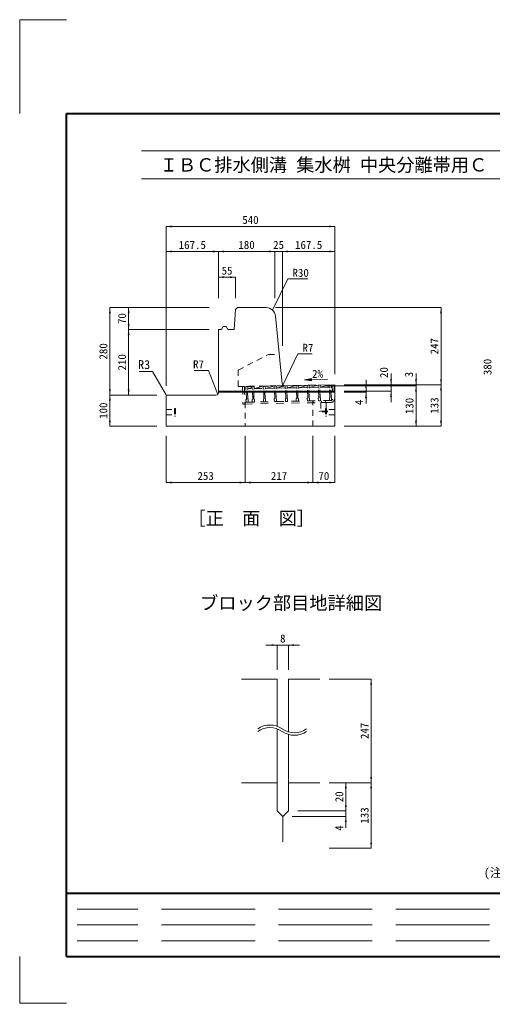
# Model space of a CAD drawing. Units: millimetres at full size; some dimension numbers follow another scale. Extents: x 50430 to 101606, y 69050 to 91573.
# Drawn here: x 93305 to 94818, y 71440 to 74590 of the extents above; entities that cross this region are included whole.
import ezdxf
from ezdxf.enums import TextEntityAlignment as Align

# ---------------------------------------------------------------- set-up
doc = ezdxf.new("R2010")
doc.units = ezdxf.units.MM
doc.header["$LTSCALE"] = 50
for name, pattern in [('DASHED', [7.5, 6, -1.5]), ('USER1', [0.675, 0.375, -0.3]), ('USER3', [1, 0.5, -0.5]), ('USER4', [0.675, 0.375, -0.3])]:
    doc.linetypes.add(name, pattern=pattern)
for name, color, linetype, lineweight in [('DEFPOINTS_2', 8, 'Continuous', 13), ('インサート', 3, 'USER1', 9), ('グレーチング', 7, 'USER1', 5), ('図枠', 7, 'Continuous', 5), ('寸法線', 7, 'Continuous', 13), ('本体', 2, 'Continuous', 9), ('枠', 7, 'Continuous', 5), ('ｲﾝｻｰﾄ', 3, 'Continuous', 9)]:
    doc.layers.add(name, color=color, linetype=linetype, lineweight=lineweight)
doc.layers.add('文字', color=7, linetype='Continuous')
doc.styles.add('ＭＳ ゴシック', font='')
doc.styles.get('ＭＳ ゴシック').set_extended_font_data('MS Gothic')

# ---------------------------------------------------------------- blocks, each defined once
blk = doc.blocks.new('filled_arrow')
at = {"color": 0, "linetype": 'Continuous', "lineweight": -2}
blk.add_solid([(7.5, 1.25), (0, 0), (7.5, -1.25)], dxfattribs=at)

msp = doc.modelspace()

# ---------------------------------------------------------------- hatches: boundary and pattern name
at = {"layer": '寸法線'}
msp.add_hatch(color=256, dxfattribs=at).paths.add_polyline_path([(94239.03, 73441.02), (94239.16, 73433.52), (94216.6, 73436.88)])

# ---------------------------------------------------------------- linework, layer by layer
at = {"layer": 'DEFPOINTS_2', "color": 1}
for p, q in [((93304.99, 74590.14), (93454.99, 74590.14)), ((93304.99, 74290.14), (93304.99, 74590.14)), ((93304.99, 71590.14), (93304.99, 71440.14)), ((93304.99, 71440.14), (93454.99, 71440.14))]:
    msp.add_line(p, q, dxfattribs=at)
at = {"layer": 'インサート', "linetype": 'USER4'}
for p, q in [((94269.17, 73363.99), (94286.17, 73364.33)), ((94269.17, 73363.99), (94269.71, 73337)), ((94286.17, 73364.33), (94286.71, 73337.34)), ((94265.71, 73336.92), (94290.71, 73337.42)), ((94265.77, 73333.92), (94265.71, 73336.92)), ((94290.77, 73334.42), (94265.77, 73333.92)), ((94290.71, 73337.42), (94290.77, 73334.42))]:
    msp.add_line(p, q, dxfattribs=at)
at = {"layer": 'インサート'}
for p, q in [((93773.81, 73341.39), (93773.81, 73324.39)), ((93773.81, 73341.39), (93800.81, 73341.39)), ((93800.81, 73345.39), (93800.81, 73320.39)), ((93800.81, 73345.39), (93803.81, 73345.39)), ((93803.81, 73345.39), (93803.81, 73320.39)), ((94286.81, 73345.39), (94283.81, 73345.39)), ((94283.81, 73345.39), (94283.81, 73320.39)), ((94286.81, 73345.39), (94286.81, 73320.39)), ((94313.81, 73341.39), (94286.81, 73341.39)), ((94313.81, 73341.39), (94313.81, 73324.39)), ((93773.81, 73324.39), (93800.81, 73324.39)), ((93800.81, 73320.39), (93803.81, 73320.39)), ((94286.81, 73320.39), (94283.81, 73320.39)), ((94313.81, 73324.39), (94286.81, 73324.39))]:
    msp.add_line(p, q, dxfattribs=at)
at = {"layer": 'グレーチング', "linetype": 'USER3'}
for p, q in [((94024.6, 73415.11), (94018.6, 73414.99)), ((94018.6, 73414.99), (94019.72, 73359)), ((94024.6, 73415.11), (94025.72, 73359.12)), ((94028.6, 73415.19), (94311.54, 73420.85)), ((94028.6, 73415.19), (94028.76, 73407.19)), ((94030.29, 73405.72), (94028.76, 73407.19)), ((94030.91, 73374.73), (94030.29, 73405.72)), ((94034.29, 73405.8), (94035.76, 73407.33)), ((94034.91, 73374.81), (94034.29, 73405.8)), ((94035.6, 73415.33), (94035.76, 73407.33)), ((94035.74, 73408.33), (94048.67, 73411.75)), ((94035.74, 73408.33), (94048.74, 73408.59)), ((94048.6, 73415.59), (94048.76, 73407.59)), ((94050.29, 73406.12), (94048.76, 73407.59)), ((94050.91, 73375.13), (94050.29, 73406.12)), ((94054.29, 73406.2), (94055.75, 73407.73)), ((94054.91, 73375.21), (94054.29, 73406.2)), ((94055.59, 73415.73), (94055.75, 73407.73)), ((94055.73, 73408.73), (94084.83, 73409.31)), ((94056.53, 73408.75), (94084.69, 73416.31)), ((94084.39, 73416.31), (94084.55, 73408.31)), ((94086.08, 73406.84), (94084.55, 73408.31)), ((94086.7, 73375.84), (94086.08, 73406.84)), ((94090.08, 73406.92), (94091.55, 73408.45)), ((94090.7, 73375.92), (94090.08, 73406.92)), ((94091.39, 73416.45), (94091.55, 73408.45)), ((94091.53, 73409.45), (94119.68, 73417.01)), ((94091.53, 73409.45), (94119.82, 73410.01)), ((94119.38, 73417.01), (94119.54, 73409.01)), ((94121.07, 73407.54), (94119.54, 73409.01)), ((94121.69, 73376.54), (94121.07, 73407.54)), ((94125.07, 73407.62), (94126.54, 73409.15)), ((94125.69, 73376.62), (94125.07, 73407.62)), ((94126.38, 73417.15), (94126.54, 73409.15)), ((94126.52, 73410.15), (94154.68, 73417.71)), ((94154.82, 73410.71), (94126.52, 73410.15)), ((94154.68, 73417.71), (94154.83, 73409.71)), ((94156.36, 73408.24), (94154.83, 73409.71)), ((94156.98, 73377.25), (94156.36, 73408.24)), ((94160.36, 73408.32), (94161.83, 73409.85)), ((94160.98, 73377.33), (94160.36, 73408.32)), ((94161.67, 73417.85), (94161.83, 73409.85)), ((94161.81, 73410.85), (94189.97, 73418.42)), ((94161.81, 73410.85), (94190.11, 73411.42)), ((94189.67, 73418.41), (94189.83, 73410.41)), ((94191.36, 73408.94), (94189.83, 73410.41)), ((94191.98, 73377.95), (94191.36, 73408.94)), ((94195.36, 73409.02), (94196.83, 73410.55)), ((94195.98, 73378.03), (94195.36, 73409.02)), ((94196.67, 73418.55), (94196.83, 73410.55)), ((94196.81, 73411.55), (94224.96, 73419.12)), ((94225.1, 73412.12), (94196.81, 73411.55)), ((94224.96, 73419.12), (94225.12, 73411.12)), ((94226.65, 73409.65), (94225.12, 73411.12)), ((94227.27, 73378.66), (94226.65, 73409.65)), ((94230.65, 73409.73), (94232.12, 73411.26)), ((94231.27, 73378.74), (94230.65, 73409.73)), ((94231.96, 73419.26), (94232.12, 73411.26)), ((94232.1, 73412.26), (94260.25, 73419.82)), ((94260.39, 73412.83), (94232.1, 73412.26)), ((94260.25, 73419.82), (94260.41, 73411.83)), ((94261.94, 73410.36), (94260.41, 73411.83)), ((94262.56, 73379.36), (94261.94, 73410.36)), ((94265.94, 73410.44), (94267.41, 73411.97)), ((94266.56, 73379.44), (94265.94, 73410.44)), ((94267.25, 73419.96), (94267.41, 73411.97)), ((94267.39, 73412.97), (94295.55, 73420.53)), ((94295.69, 73413.53), (94267.39, 73412.97)), ((94295.55, 73420.53), (94295.71, 73412.53)), ((94297.24, 73411.06), (94295.71, 73412.53)), ((94297.86, 73380.07), (94297.24, 73411.06)), ((94301.24, 73411.14), (94302.71, 73412.67)), ((94301.86, 73380.15), (94301.24, 73411.14)), ((94302.55, 73420.67), (94302.71, 73412.67)), ((94305.54, 73420.75), (94306.46, 73374.74)), ((94311.54, 73420.85), (94312.46, 73374.86)), ((94025.6, 73365.12), (94258.75, 73369.78)), ((94025.72, 73359.12), (94253.68, 73363.68)), ((94030.91, 73374.73), (94029.44, 73373.2)), ((94029.44, 73373.2), (94029.6, 73365.2)), ((94029.6, 73365.2), (94036.6, 73365.34)), ((94034.91, 73374.81), (94036.44, 73373.34)), ((94036.44, 73373.34), (94036.6, 73365.34)), ((94050.91, 73375.13), (94049.44, 73373.6)), ((94049.44, 73373.6), (94049.6, 73365.6)), ((94049.6, 73365.6), (94056.59, 73365.74)), ((94054.91, 73375.21), (94056.43, 73373.74)), ((94056.43, 73373.74), (94056.59, 73365.74)), ((94086.7, 73375.84), (94085.23, 73374.31)), ((94085.23, 73374.31), (94085.39, 73366.32)), ((94085.39, 73366.32), (94092.39, 73366.46)), ((94090.7, 73375.92), (94092.23, 73374.45)), ((94092.23, 73374.45), (94092.39, 73366.46)), ((94121.69, 73376.54), (94120.22, 73375.01)), ((94120.22, 73375.01), (94120.38, 73367.02)), ((94127.38, 73367.16), (94120.38, 73367.02)), ((94125.69, 73376.62), (94127.22, 73375.15)), ((94127.22, 73375.15), (94127.38, 73367.16)), ((94156.98, 73377.25), (94155.51, 73375.72)), ((94155.51, 73375.72), (94155.67, 73367.72)), ((94155.67, 73367.72), (94162.67, 73367.86)), ((94160.98, 73377.33), (94162.51, 73375.86)), ((94162.51, 73375.86), (94162.67, 73367.86)), ((94191.98, 73377.95), (94190.51, 73376.42)), ((94190.51, 73376.42), (94190.67, 73368.42)), ((94197.67, 73368.56), (94190.67, 73368.42)), ((94195.98, 73378.03), (94197.51, 73376.56)), ((94197.51, 73376.56), (94197.67, 73368.56)), ((94227.27, 73378.66), (94225.8, 73377.13)), ((94225.8, 73377.13), (94225.96, 73369.13)), ((94232.96, 73369.27), (94225.96, 73369.13)), ((94231.27, 73378.74), (94232.8, 73377.27)), ((94232.8, 73377.27), (94232.96, 73369.27)), ((94244.56, 73369.5), (94244.68, 73363.5)), ((94302.67, 73364.66), (94253.68, 73363.68)), ((94302.55, 73370.66), (94259.55, 73369.8)), ((94262.56, 73379.36), (94261.09, 73377.83)), ((94261.09, 73377.83), (94261.25, 73369.83)), ((94268.14, 73369.78), (94261.14, 73369.5)), ((94266.56, 73379.44), (94268.09, 73377.97)), ((94268.09, 73377.97), (94268.25, 73369.97)), ((94271.05, 73370.03), (94271.17, 73364.03)), ((94284.05, 73370.29), (94284.17, 73364.29)), ((94297.86, 73380.07), (94296.39, 73378.54)), ((94296.39, 73378.54), (94296.55, 73370.54)), ((94303.55, 73370.68), (94296.55, 73370.54)), ((94301.86, 73380.15), (94303.39, 73378.68)), ((94303.39, 73378.68), (94303.55, 73370.68)), ((94025.72, 73359.12), (94019.72, 73359))]:
    msp.add_line(p, q, dxfattribs=at)
for radius, start, end in [(4, 271.14586, 1.14572), (10, 271.14571, 1.14575)]:
    msp.add_arc((94302.47, 73374.66), radius, start, end, dxfattribs=at)
at = {"layer": '図枠', "lineweight": 40}
for p, q in [((93454.99, 71590.14), (93454.99, 74290.14)), ((93454.99, 74290.14), (97609.99, 74290.14)), ((93454.99, 71792.64), (97609.99, 71792.64)), ((93454.99, 71590.14), (97609.99, 71590.14))]:
    msp.add_line(p, q, dxfattribs=at)
at = {"layer": '図枠', "lineweight": 13}
for p, q in [((93694.99, 74170.14), (97369.99, 74170.14)), ((93694.99, 74080.14), (97369.99, 74080.14))]:
    msp.add_line(p, q, dxfattribs=at)
at = {"layer": '図枠', "linetype": 'DASHED', "lineweight": 9}
for p, q in [((94808.74, 71742.01), (93488.74, 71742.01)), ((94808.74, 71691.39), (93488.74, 71691.39)), ((94808.74, 71640.76), (93488.74, 71640.76))]:
    msp.add_line(p, q, dxfattribs=at)
at = {"layer": '寸法線'}
for p, q in [((93773.81, 73927.89), (94313.81, 73927.89)), ((93773.81, 73697.89), (93773.81, 73927.89)), ((94313.81, 73697.89), (94313.81, 73927.89)), ((93773.81, 73847.89), (93941.31, 73847.89)), ((93773.81, 73417.89), (93773.81, 73847.89)), ((93941.31, 73847.89), (94121.31, 73847.89)), ((93941.31, 73697.89), (93941.31, 73847.89)), ((93941.31, 73697.89), (93941.31, 73847.89)), ((94085.31, 73847.89), (94182.31, 73847.89)), ((94121.31, 73697.89), (94121.31, 73847.89)), ((94121.31, 73697.89), (94121.31, 73847.89)), ((94146.31, 73545.4), (94146.31, 73847.89)), ((94146.31, 73847.89), (94313.81, 73847.89)), ((94146.31, 73545.4), (94146.31, 73847.89)), ((94313.81, 73455.13), (94313.81, 73847.89)), ((93941.31, 73765.39), (93996.31, 73765.39)), ((93941.31, 73697.89), (93941.31, 73765.39)), ((93996.31, 73697.89), (93996.31, 73765.39)), ((93593.81, 73387.89), (93593.81, 73667.89)), ((93911.31, 73667.89), (93593.81, 73667.89)), ((93653.83, 73597.89), (93653.83, 73667.89)), ((93911.31, 73667.89), (93653.83, 73667.89)), ((94124.16, 73667.89), (94653.81, 73667.89)), ((94653.81, 73667.89), (94653.81, 73420.89)), ((93911.31, 73597.89), (93653.83, 73597.89)), ((93653.83, 73597.89), (93653.83, 73387.89)), ((93911.31, 73597.89), (93653.83, 73597.89)), ((94413.81, 73436.87), (94413.81, 73360.87)), ((94493.78, 73456.89), (94493.78, 73364.87)), ((94573.79, 73456.87), (94573.79, 73381.85)), ((94287, 73417.85), (94573.79, 73417.85)), ((94343.81, 73420.89), (94653.81, 73420.89)), ((94343.81, 73420.89), (94493.78, 73420.89)), ((94343.81, 73400.87), (94413.81, 73400.87)), ((94343.81, 73400.87), (94493.78, 73400.87)), ((94343.81, 73396.87), (94413.81, 73396.87)), ((94481.78, 73420.87), (94573.79, 73420.87)), ((94481.78, 73420.87), (94653.81, 73420.87)), ((94481.83, 73417.85), (94573.79, 73417.85)), ((94573.79, 73417.85), (94573.79, 73287.89)), ((94653.81, 73420.87), (94653.81, 73287.89)), ((93593.81, 73387.89), (93593.81, 73287.89)), ((93743.81, 73387.89), (93593.81, 73387.89)), ((93743.81, 73387.89), (93593.81, 73387.89)), ((93743.81, 73387.89), (93653.83, 73387.89)), ((93743.81, 73287.89), (93593.81, 73287.89)), ((94343.81, 73287.89), (94653.81, 73287.89)), ((94482.91, 73287.89), (94573.79, 73287.89)), ((93773.81, 73257.89), (93773.81, 73107.89)), ((94026.71, 73257.89), (94026.71, 73107.89)), ((94026.71, 73257.89), (94026.71, 73107.89)), ((94243.81, 73257.89), (94243.81, 73107.89)), ((94243.81, 73257.89), (94243.81, 73107.89)), ((94313.81, 73257.89), (94313.81, 73107.89)), ((93773.81, 73107.89), (94026.71, 73107.89)), ((94026.71, 73107.89), (94243.81, 73107.89)), ((94243.81, 73107.89), (94313.81, 73107.89)), ((94093.33, 72587.35), (94201.33, 72587.35)), ((94129.33, 72508.53), (94129.33, 72587.35)), ((94165.33, 72508.53), (94165.33, 72587.35)), ((94295.48, 72478.53), (94430.16, 72478.53)), ((94430.16, 72146.61), (94430.16, 72478.53)), ((94295.48, 72146.61), (94349.13, 72146.61)), ((94295.48, 72146.61), (94430.16, 72146.61)), ((94295.48, 72146.61), (94430.16, 72146.61)), ((94349.13, 72056.47), (94349.13, 72146.61)), ((94430.16, 71936.7), (94430.16, 72146.61)), ((94349.13, 72002.47), (94349.13, 72092.47)), ((94195.33, 72056.47), (94349.13, 72056.47)), ((94195.33, 72056.47), (94349.13, 72056.47)), ((94177.33, 72038.47), (94349.13, 72038.47)), ((94295.48, 71936.7), (94430.16, 71936.7))]:
    msp.add_line(p, q, dxfattribs=at)
at = {"layer": '寸法線', "lineweight": 9}
msp.add_line((94216.6, 73436.88), (94290.61, 73438.16), dxfattribs=at)
at = {"layer": '寸法線'}
for points in [[(94114.29, 73660.13), (94163.37, 73759.89), (94227.98, 73759.89)], [(94147.97, 73419.82), (94195.38, 73519.82), (94241.49, 73519.82)], [(93939.26, 73389.94), (93909.91, 73466.75), (93863.8, 73466.75)]]:
    msp.add_lwpolyline(points, dxfattribs=at)
at = {"layer": '寸法線', "lineweight": 9}
msp.add_lwpolyline([(93774.69, 73387.01), (93730.34, 73463.82), (93687.97, 73463.82)], dxfattribs=at)
at = {"layer": '寸法線'}
msp.add_lwpolyline([(94239.03, 73441.02), (94239.16, 73433.52), (94216.6, 73436.88)], close=True, dxfattribs=at)
at = {"layer": '寸法線', "lineweight": 9}
for centre, start, end in [((94106.16, 72263.45), 54.77488, 125.22512), ((94106.16, 72255.5), 54.77488, 125.22512), ((94184.5, 72374.4), 234.77488, 305.22512), ((94184.5, 72366.45), 234.77488, 305.22512)]:
    msp.add_arc(centre, 67.91, start, end, dxfattribs=at)
at = {"layer": '本体', "lineweight": 13}
for p, q in [((93991.31, 73597.89), (93995.88, 73661.9)), ((93995.88, 73661.9), (94002.31, 73667.89)), ((93941.31, 73597.89), (93941.31, 73394.89)), ((93941.31, 73597.89), (93951.31, 73597.89)), ((93951.31, 73597.89), (93956.31, 73607.89)), ((93956.31, 73607.89), (93966.31, 73607.89)), ((93966.31, 73607.89), (93971.31, 73597.89)), ((93971.31, 73597.89), (93991.31, 73597.89))]:
    msp.add_line(p, q, dxfattribs=at)
at = {"layer": '本体', "lineweight": 20}
for p, q in [((94094.16, 73667.89), (94002.31, 73667.89)), ((94145.66, 73424.35), (94124.01, 73640.88)), ((94152.84, 73418.05), (94313.81, 73420.89)), ((94313.81, 73420.89), (94313.81, 73287.89)), ((93773.81, 73384.89), (93773.81, 73287.89)), ((93776.81, 73387.89), (93934.31, 73387.89)), ((94313.81, 73287.89), (93773.81, 73287.89)), ((94014.92, 72478.53), (94129.33, 72478.53)), ((94129.33, 72478.53), (94129.33, 72327.29)), ((94165.33, 72478.53), (94165.33, 72309.25)), ((94165.33, 72478.53), (94265.48, 72478.53)), ((94129.33, 72319.33), (94129.33, 72056.47)), ((94165.33, 72301.3), (94165.33, 72056.47)), ((94014.92, 72146.61), (94129.33, 72146.61)), ((94165.33, 72146.61), (94265.48, 72146.61)), ((94147.33, 72038.47), (94129.33, 72056.47)), ((94147.33, 72038.47), (94165.33, 72056.47)), ((94147.33, 71956.96), (94147.33, 72038.47))]:
    msp.add_line(p, q, dxfattribs=at)
at = {"layer": '本体', "linetype": 'USER1'}
for p, q in [((94004.62, 73467.79), (94101.51, 73517.79)), ((94101.51, 73517.79), (94136.32, 73517.79)), ((94004.62, 73415.44), (94004.62, 73467.79)), ((94004.62, 73415.44), (94152.75, 73418.05)), ((94026.71, 73365.14), (94026.71, 73287.89)), ((94243.81, 73287.89), (94243.81, 73369.48))]:
    msp.add_line(p, q, dxfattribs=at)
at = {"layer": '本体', "color": 4, "lineweight": 5}
for p, q in [((93941.31, 73400.87), (94313.81, 73400.87)), ((93941.31, 73396.87), (94313.81, 73396.87))]:
    msp.add_line(p, q, dxfattribs=at)
at = {"layer": '本体', "lineweight": 20}
for centre, radius, start, end in [((94094.16, 73637.89), 30, 5.71031, 90), ((94152.63, 73425.05), 7, 185.7118, 271.76068), ((93776.81, 73384.89), 3, 90, 180)]:
    msp.add_arc(centre, radius, start, end, dxfattribs=at)
at = {"layer": '本体', "lineweight": 13}
msp.add_arc((93934.31, 73394.89), 7, 270, 0, dxfattribs=at)
at = {"layer": 'ｲﾝｻｰﾄ', "linetype": 'USER3'}
for p, q in [((93773.81, 73324.39), (93773.81, 73341.39)), ((94313.81, 73324.39), (94313.81, 73341.39))]:
    msp.add_line(p, q, dxfattribs=at)

# ---------------------------------------------------------------- block references
at = {"layer": '寸法線', "xscale": 2.4, "yscale": 2.4}
for p in [(93773.81, 73927.89), (93773.81, 73847.89), (93941.31, 73847.89), (94146.31, 73847.89), (94146.31, 73847.89), (93941.31, 73765.39), (93773.81, 73107.89), (94026.71, 73107.89), (94243.81, 73107.89), (94165.33, 72587.35)]:
    msp.add_blockref('filled_arrow', p, dxfattribs=at)
at = {"layer": '寸法線'}
for p, xscale, yscale, rotation in [((94313.81, 73927.89), 2.4, 2.4, 180), ((93941.31, 73847.89), 2.4, 2.4, 180), ((94121.31, 73847.89), 2.4, 2.4, 180), ((94121.31, 73847.89), 2.4, 2.4, 180), ((94313.81, 73847.89), 2.4, 2.4, 180), ((93996.31, 73765.39), 2.4, 2.4, 180), ((93593.81, 73667.89), 2.4, 2.4, 270), ((93653.83, 73667.89), 2.4, 2.4, 270), ((94114.29, 73660.13), 0.16, 0.16, 63.8), ((94653.81, 73667.89), 2.4, 2.4, 270), ((93653.83, 73597.89), 2.4, 2.4, 90), ((93653.83, 73597.89), 2.4, 2.4, 270), ((94493.78, 73420.89), 2.4, 2.4, 90), ((94573.79, 73420.87), 2.4, 2.4, 90), ((94653.81, 73420.89), 2.4, 2.4, 90), ((93593.81, 73387.89), 2.4, 2.4, 90), ((93653.83, 73387.89), 2.4, 2.4, 90), ((94147.97, 73419.82), 0.16, 0.16, 64.6), ((94413.81, 73400.87), 2.4, 2.4, 90), ((94413.81, 73396.87), 2.4, 2.4, 270), ((94493.78, 73400.87), 2.4, 2.4, 270), ((94573.79, 73417.85), 2.4, 2.4, 270), ((94573.79, 73417.85), 2.4, 2.4, 270), ((94653.81, 73420.87), 2.4, 2.4, 270), ((93593.81, 73387.89), 2.4, 2.4, 270), ((93939.26, 73389.94), 0.16, 0.16, 110.9), ((93593.81, 73287.89), 2.4, 2.4, 90), ((94573.79, 73287.89), 2.4, 2.4, 90), ((94653.81, 73287.89), 2.4, 2.4, 90), ((94026.71, 73107.89), 2.4, 2.4, 180), ((94243.81, 73107.89), 2.4, 2.4, 180), ((94313.81, 73107.89), 2.4, 2.4, 180), ((94129.33, 72587.35), 2.4, 2.4, 180), ((94430.16, 72478.53), 2.4, 2.4, 270), ((94349.13, 72146.61), 2.4, 2.4, 270), ((94430.16, 72146.61), 2.4, 2.4, 90), ((94430.16, 72146.61), 2.4, 2.4, 270), ((94349.13, 72056.47), 2.4, 2.4, 90), ((94349.13, 72056.47), 2.4, 2.4, 90), ((94349.13, 72038.47), 2.4, 2.4, 270), ((94430.16, 71936.7), 2.4, 2.4, 90)]:
    msp.add_blockref('filled_arrow', p, dxfattribs=dict(at, xscale=xscale, yscale=yscale, rotation=rotation))
at = {"layer": '寸法線', "lineweight": 9, "xscale": 0.2, "yscale": 0.2, "rotation": 120}
msp.add_blockref('filled_arrow', (93774.69, 73387.01), dxfattribs=at)

# ---------------------------------------------------------------- texts
at = {"layer": '図枠', "style": 'ＭＳ ゴシック'}
msp.add_text('\u3000ＩＢＣ排水側溝 集水桝 中央分離帯用Ｃ（防草タイプ） 上部桝 ４００型', height=42.72, dxfattribs=at).set_placement((93694.99, 74125.14), align=Align.MIDDLE_LEFT)
at = {"layer": '寸法線', "style": 'ＭＳ ゴシック'}
for s, p in [('540', (94043.81, 73948.89)), ('167.5', (93857.56, 73868.89)), ('180', (94031.31, 73868.89)), ('25', (94133.81, 73868.89)), ('167.5', (94230.06, 73868.89)), ('55', (93968.81, 73786.39)), ('253', (93900.26, 73128.89)), ('217', (94135.26, 73128.89)), ('70', (94278.81, 73128.89)), ('8', (94147.33, 72608.35))]:
    msp.add_text(s, height=25.63, dxfattribs=at).set_placement(p, align=Align.MIDDLE_CENTER)
for s, p in [('R30', (94178.37, 73792.29)), ('R7', (94210.38, 73552.22))]:
    msp.add_text(s, height=25.63, dxfattribs=at).set_placement(p, align=Align.TOP_LEFT)
for s, rotation, p in [('70', 90, (93632.83, 73632.89)), ('247', 90, (94632.81, 73544.39)), ('280', 90, (93572.81, 73527.89)), ('210', 90, (93632.83, 73492.89)), ('380', 90, (94802.49, 73477.89)), ('2%', 1, (94258.51, 73456.07)), ('20', 90, (94471.28, 73460.05)), ('3', 90, (94551.29, 73453.58)), ('4', 90, (94391.31, 73364.66)), ('130', 90, (94552.79, 73352.87)), ('133', 90, (94632.81, 73354.38)), ('100', 90, (93572.81, 73337.89)), ('247', 90, (94409.16, 72312.57)), ('20', 90, (94328.13, 72101.54)), ('133', 90, (94409.16, 72041.66)), ('4', 90, (94328.13, 72001.38))]:
    msp.add_text(s, height=25.63, rotation=rotation, dxfattribs=at).set_placement(p, align=Align.MIDDLE_CENTER)
for s, height, p in [('R3', 28.48, (93722.84, 73499.82)), ('R7', 25.63, (93894.91, 73499.15))]:
    msp.add_text(s, height=height, dxfattribs=at).set_placement(p, align=Align.TOP_RIGHT)
at = {"layer": '文字', "style": 'ＭＳ ゴシック'}
msp.add_text('［正\u3000面\u3000図］', height=42.72, dxfattribs=at).set_placement((94046.44, 72993.39), align=Align.MIDDLE_CENTER)
msp.add_text('ブロック部目地詳細図', height=42.72, dxfattribs=at).set_placement((93882.63, 72687.99), align=Align.BOTTOM_LEFT)
at = {"layer": '枠', "style": 'ＭＳ ゴシック'}
msp.add_text('(注) 上部桝の質量は、グレーチング及び受け枠を含んだ質量です。', height=28.48, dxfattribs=at).set_placement((94790.75, 71835.76), align=Align.BOTTOM_LEFT)

doc.saveas('drawing.dxf')
